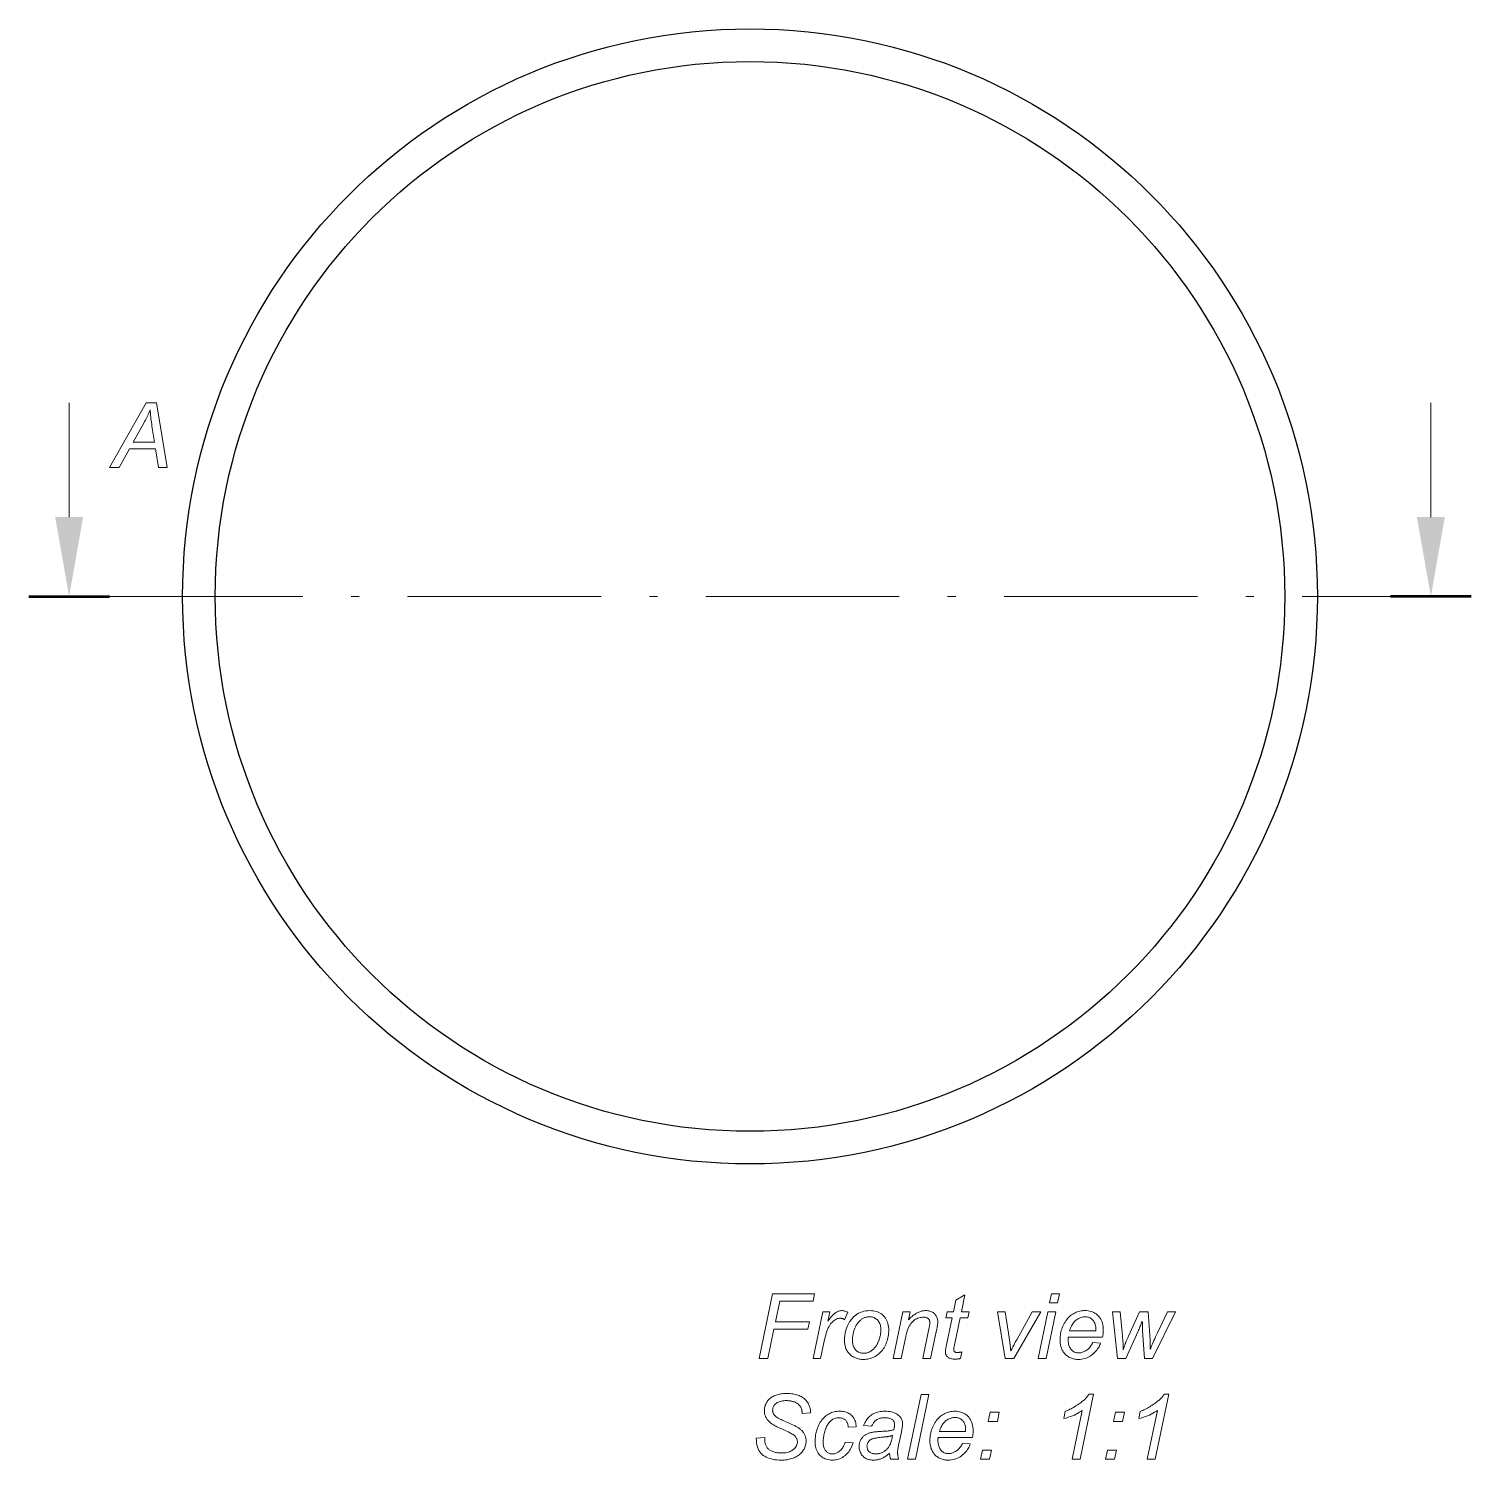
# Model space of a CAD drawing. Extents: x 0 to 594, y 0 to 575.
# Drawn here: x 82.3 to 171.8, y 469.7 to 558.5 of the extents above; entities that cross this region are included whole.
import ezdxf

# ---------------------------------------------------------------- set-up
doc = ezdxf.new("R2010")
doc.units = 0
doc.linetypes.add('DASHDOT', pattern=[18.5, 12, -3, 0.5, -3])

msp = doc.modelspace()

# ---------------------------------------------------------------- linework, layer by layer
at = {"color": 7, "lineweight": 13, "ltscale": 0.1769}
for p, q in [((84.831, 528.226), (84.831, 535.302)), ((169.311, 528.226), (169.311, 535.302))]:
    msp.add_line(p, q, dxfattribs=at)
at = {"color": 7, "lineweight": 50, "ltscale": 0.125}
for p, q in [((82.331, 523.302), (87.331, 523.302)), ((171.811, 523.302), (166.811, 523.302))]:
    msp.add_line(p, q, dxfattribs=at)
at = {"color": 7, "linetype": 'DASHDOT', "lineweight": 13}
msp.add_line((87.331, 523.302), (166.811, 523.302), dxfattribs=at)
at = {"color": 7, "lineweight": 13}
for points in [[(87.345, 531.302), (89.612, 535.302), (90.242, 535.302), (90.903, 531.302), (90.384, 531.302), (90.19, 532.454), (88.572, 532.454), (87.931, 531.302)], [(88.802, 532.866), (90.125, 532.866), (89.969, 533.87), (89.952, 533.987), (89.936, 534.101), (89.922, 534.21), (89.908, 534.316), (89.896, 534.417), (89.886, 534.515), (89.877, 534.609), (89.869, 534.698), (89.863, 534.784), (89.858, 534.866), (89.829, 534.796), (89.798, 534.723), (89.764, 534.648), (89.728, 534.57), (89.69, 534.49), (89.649, 534.407), (89.605, 534.321), (89.559, 534.233), (89.51, 534.143), (89.459, 534.05)], [(127.64, 476.044), (128.475, 480.044), (131.076, 480.044), (130.98, 479.588), (128.915, 479.588), (128.65, 478.314), (130.754, 478.314), (130.658, 477.858), (128.554, 477.858), (128.175, 476.044)], [(140.216, 476.445), (140.134, 476.041), (140.099, 476.032), (140.064, 476.024), (140.029, 476.017), (139.994, 476.011), (139.96, 476.006), (139.925, 476.002), (139.891, 475.999), (139.857, 475.996), (139.824, 475.995), (139.79, 475.994), (139.733, 475.996), (139.677, 476), (139.624, 476.007), (139.574, 476.018), (139.526, 476.031), (139.48, 476.047), (139.437, 476.065), (139.396, 476.087), (139.357, 476.112), (139.321, 476.139), (139.296, 476.162), (139.274, 476.186), (139.254, 476.212), (139.237, 476.239), (139.223, 476.268), (139.211, 476.299), (139.202, 476.331), (139.195, 476.364), (139.191, 476.4), (139.19, 476.436), (139.191, 476.458), (139.193, 476.485), (139.197, 476.516), (139.201, 476.553), (139.208, 476.594), (139.216, 476.64), (139.225, 476.692), (139.236, 476.748), (139.248, 476.81), (139.261, 476.876), (139.613, 478.559), (139.223, 478.559), (139.302, 478.941), (139.692, 478.941), (139.842, 479.653), (140.407, 479.994), (140.186, 478.941), (140.672, 478.941), (140.59, 478.559), (140.107, 478.559), (139.771, 476.958), (139.759, 476.899), (139.749, 476.845), (139.739, 476.796), (139.731, 476.752), (139.724, 476.713), (139.719, 476.679), (139.714, 476.65), (139.711, 476.626), (139.709, 476.606), (139.709, 476.592), (139.709, 476.575), (139.711, 476.559), (139.713, 476.543), (139.717, 476.529), (139.721, 476.515), (139.727, 476.502), (139.733, 476.49), (139.741, 476.479), (139.749, 476.468), (139.759, 476.458), (139.77, 476.449), (139.782, 476.442), (139.795, 476.435), (139.81, 476.429), (139.826, 476.424), (139.843, 476.419), (139.861, 476.416), (139.881, 476.414), (139.902, 476.412), (139.924, 476.412), (139.956, 476.412), (139.988, 476.413), (140.019, 476.415), (140.049, 476.417), (140.079, 476.42), (140.108, 476.424), (140.136, 476.428), (140.163, 476.433), (140.19, 476.438)], [(145.662, 479.484), (145.78, 480.044), (146.271, 480.044), (146.153, 479.484)], [(130.986, 476.044), (131.591, 478.941), (132.028, 478.941), (131.905, 478.349), (131.95, 478.415), (131.994, 478.476), (132.038, 478.535), (132.082, 478.59), (132.126, 478.641), (132.17, 478.689), (132.214, 478.733), (132.257, 478.774), (132.3, 478.812), (132.343, 478.846), (132.386, 478.876), (132.429, 478.904), (132.472, 478.928), (132.516, 478.949), (132.56, 478.966), (132.603, 478.981), (132.647, 478.992), (132.692, 479), (132.736, 479.005), (132.781, 479.007), (132.811, 479.006), (132.843, 479.003), (132.875, 478.997), (132.91, 478.99), (132.945, 478.98), (132.982, 478.968), (133.021, 478.955), (133.06, 478.939), (133.101, 478.921), (133.144, 478.9), (132.942, 478.442), (132.916, 478.46), (132.89, 478.475), (132.863, 478.489), (132.835, 478.501), (132.807, 478.512), (132.779, 478.52), (132.75, 478.526), (132.721, 478.531), (132.691, 478.534), (132.661, 478.535), (132.609, 478.532), (132.557, 478.523), (132.504, 478.509), (132.451, 478.488), (132.398, 478.462), (132.345, 478.431), (132.291, 478.393), (132.237, 478.35), (132.183, 478.3), (132.129, 478.245), (132.075, 478.183), (132.024, 478.111), (131.976, 478.03), (131.929, 477.94), (131.885, 477.841), (131.844, 477.732), (131.804, 477.615), (131.767, 477.488), (131.733, 477.351), (131.7, 477.206), (131.455, 476.044)], [(132.934, 477.143), (132.939, 477.31), (132.954, 477.471), (132.979, 477.626), (133.014, 477.775), (133.058, 477.919), (133.113, 478.056), (133.178, 478.188), (133.253, 478.314), (133.338, 478.434), (133.433, 478.548), (133.518, 478.635), (133.608, 478.713), (133.703, 478.782), (133.804, 478.842), (133.909, 478.892), (134.02, 478.933), (134.135, 478.965), (134.256, 478.988), (134.382, 479.002), (134.513, 479.007), (134.616, 479.003), (134.715, 478.994), (134.81, 478.977), (134.9, 478.954), (134.987, 478.925), (135.069, 478.889), (135.147, 478.846), (135.222, 478.797), (135.292, 478.742), (135.358, 478.679), (135.419, 478.612), (135.473, 478.539), (135.521, 478.462), (135.563, 478.381), (135.598, 478.295), (135.627, 478.204), (135.65, 478.109), (135.666, 478.009), (135.675, 477.904), (135.679, 477.795), (135.677, 477.696), (135.67, 477.598), (135.66, 477.502), (135.646, 477.407), (135.628, 477.313), (135.606, 477.221), (135.58, 477.13), (135.549, 477.041), (135.515, 476.953), (135.477, 476.866), (135.435, 476.782), (135.389, 476.702), (135.34, 476.626), (135.288, 476.555), (135.232, 476.487), (135.173, 476.423), (135.11, 476.363), (135.044, 476.307), (134.975, 476.255), (134.902, 476.207), (134.827, 476.164), (134.752, 476.125), (134.675, 476.09), (134.598, 476.061), (134.52, 476.035), (134.441, 476.015), (134.361, 475.999), (134.281, 475.987), (134.2, 475.98), (134.118, 475.978), (134.051, 475.98), (133.985, 475.984), (133.92, 475.991), (133.857, 476.001), (133.795, 476.014), (133.734, 476.03), (133.674, 476.049), (133.616, 476.071), (133.559, 476.095), (133.503, 476.123), (133.448, 476.153), (133.397, 476.185), (133.348, 476.22), (133.302, 476.258), (133.258, 476.297), (133.217, 476.339), (133.179, 476.384), (133.143, 476.431), (133.11, 476.48), (133.08, 476.532), (133.052, 476.586), (133.027, 476.641), (133.005, 476.698), (132.986, 476.757), (132.97, 476.817), (132.957, 476.879), (132.947, 476.943), (132.939, 477.008), (132.935, 477.075)], [(135.954, 476.044), (136.56, 478.941), (137.007, 478.941), (136.901, 478.436), (136.959, 478.494), (137.016, 478.549), (137.073, 478.6), (137.128, 478.649), (137.183, 478.694), (137.238, 478.735), (137.291, 478.774), (137.344, 478.809), (137.395, 478.841), (137.447, 478.87), (137.497, 478.896), (137.549, 478.919), (137.6, 478.94), (137.651, 478.958), (137.703, 478.973), (137.755, 478.985), (137.807, 478.994), (137.86, 479.001), (137.912, 479.005), (137.965, 479.007), (138.034, 479.005), (138.1, 478.999), (138.163, 478.99), (138.222, 478.976), (138.279, 478.959), (138.333, 478.938), (138.384, 478.913), (138.431, 478.885), (138.476, 478.852), (138.518, 478.816), (138.556, 478.776), (138.59, 478.734), (138.62, 478.69), (138.646, 478.642), (138.668, 478.593), (138.686, 478.54), (138.7, 478.486), (138.71, 478.428), (138.716, 478.368), (138.718, 478.306), (138.717, 478.271), (138.715, 478.234), (138.712, 478.192), (138.707, 478.147), (138.7, 478.098), (138.693, 478.046), (138.683, 477.989), (138.673, 477.929), (138.661, 477.865), (138.647, 477.798), (138.279, 476.044), (137.785, 476.044), (138.17, 477.88), (138.181, 477.932), (138.19, 477.981), (138.199, 478.028), (138.206, 478.072), (138.213, 478.112), (138.218, 478.151), (138.222, 478.186), (138.225, 478.219), (138.226, 478.248), (138.227, 478.276), (138.226, 478.304), (138.223, 478.331), (138.218, 478.357), (138.211, 478.382), (138.202, 478.406), (138.191, 478.429), (138.178, 478.451), (138.163, 478.472), (138.146, 478.492), (138.127, 478.51), (138.107, 478.527), (138.084, 478.543), (138.06, 478.556), (138.034, 478.568), (138.006, 478.578), (137.976, 478.586), (137.945, 478.592), (137.911, 478.597), (137.876, 478.599), (137.84, 478.6), (137.765, 478.597), (137.691, 478.589), (137.619, 478.576), (137.549, 478.557), (137.481, 478.532), (137.414, 478.502), (137.349, 478.466), (137.286, 478.426), (137.224, 478.379), (137.164, 478.327), (137.107, 478.269), (137.052, 478.203), (137.001, 478.129), (136.952, 478.047), (136.907, 477.957), (136.865, 477.859), (136.827, 477.754), (136.791, 477.641), (136.758, 477.52), (136.729, 477.391), (136.448, 476.044)], [(142.898, 476.044), (142.423, 478.941), (142.904, 478.941), (143.152, 477.345), (143.16, 477.289), (143.169, 477.227), (143.178, 477.158), (143.188, 477.083), (143.198, 477.001), (143.208, 476.912), (143.219, 476.817), (143.23, 476.715), (143.241, 476.606), (143.253, 476.491), (143.282, 476.554), (143.313, 476.618), (143.345, 476.684), (143.379, 476.752), (143.415, 476.822), (143.452, 476.893), (143.49, 476.967), (143.531, 477.042), (143.572, 477.119), (143.616, 477.198), (144.584, 478.941), (145.106, 478.941), (143.447, 476.044)], [(144.942, 476.044), (145.548, 478.941), (146.041, 478.941), (145.436, 476.044)], [(148.331, 477.029), (148.811, 476.979), (148.787, 476.908), (148.759, 476.838), (148.724, 476.768), (148.685, 476.699), (148.64, 476.631), (148.59, 476.563), (148.534, 476.496), (148.473, 476.43), (148.407, 476.365), (148.335, 476.3), (148.259, 476.239), (148.18, 476.184), (148.098, 476.136), (148.014, 476.094), (147.926, 476.059), (147.836, 476.03), (147.743, 476.007), (147.647, 475.991), (147.548, 475.981), (147.447, 475.978), (147.383, 475.98), (147.32, 475.984), (147.258, 475.991), (147.198, 476.002), (147.138, 476.015), (147.079, 476.032), (147.022, 476.051), (146.966, 476.073), (146.91, 476.099), (146.856, 476.127), (146.803, 476.158), (146.754, 476.192), (146.706, 476.228), (146.661, 476.267), (146.619, 476.309), (146.58, 476.354), (146.542, 476.401), (146.508, 476.451), (146.476, 476.504), (146.447, 476.559), (146.42, 476.617), (146.396, 476.676), (146.375, 476.737), (146.357, 476.799), (146.341, 476.863), (146.329, 476.928), (146.319, 476.995), (146.312, 477.064), (146.308, 477.134), (146.306, 477.206), (146.308, 477.301), (146.315, 477.395), (146.326, 477.488), (146.341, 477.581), (146.361, 477.674), (146.385, 477.765), (146.414, 477.857), (146.447, 477.947), (146.484, 478.037), (146.526, 478.127), (146.571, 478.214), (146.619, 478.296), (146.669, 478.374), (146.722, 478.447), (146.778, 478.516), (146.836, 478.58), (146.897, 478.639), (146.96, 478.694), (147.026, 478.744), (147.095, 478.79), (147.165, 478.831), (147.237, 478.868), (147.309, 478.9), (147.383, 478.929), (147.458, 478.953), (147.534, 478.972), (147.612, 478.987), (147.69, 478.998), (147.77, 479.005), (147.85, 479.007), (147.952, 479.004), (148.049, 478.994), (148.143, 478.978), (148.232, 478.955), (148.317, 478.926), (148.397, 478.891), (148.474, 478.849), (148.546, 478.801), (148.615, 478.746), (148.679, 478.685), (148.737, 478.618), (148.79, 478.547), (148.836, 478.47), (148.877, 478.39), (148.911, 478.304), (148.939, 478.214), (148.96, 478.119), (148.976, 478.019), (148.985, 477.915), (148.988, 477.806), (148.988, 477.764), (148.987, 477.721), (148.985, 477.678), (148.982, 477.634), (148.979, 477.591), (148.974, 477.547), (148.97, 477.503), (148.964, 477.459), (148.957, 477.414), (148.95, 477.37), (146.816, 477.37), (146.814, 477.353), (146.812, 477.336), (146.811, 477.32), (146.809, 477.305), (146.808, 477.289), (146.807, 477.274), (146.806, 477.259), (146.806, 477.245), (146.806, 477.231), (146.805, 477.217), (146.807, 477.137), (146.813, 477.062), (146.822, 476.99), (146.835, 476.922), (146.852, 476.858), (146.873, 476.798), (146.897, 476.742), (146.925, 476.689), (146.957, 476.641), (146.992, 476.596), (147.031, 476.555), (147.07, 476.519), (147.112, 476.487), (147.155, 476.459), (147.2, 476.435), (147.247, 476.416), (147.295, 476.401), (147.345, 476.39), (147.396, 476.384), (147.449, 476.382), (147.5, 476.384), (147.551, 476.389), (147.601, 476.397), (147.651, 476.409), (147.701, 476.424), (147.751, 476.442), (147.801, 476.463), (147.85, 476.488), (147.899, 476.517), (147.949, 476.548), (147.997, 476.583), (148.043, 476.621), (148.086, 476.661), (148.128, 476.705), (148.167, 476.752), (148.204, 476.801), (148.239, 476.854), (148.272, 476.909), (148.302, 476.967)], [(149.861, 476.044), (149.558, 478.941), (150.033, 478.941), (150.164, 477.64), (150.216, 476.909), (150.217, 476.89), (150.218, 476.869), (150.22, 476.844), (150.221, 476.816), (150.223, 476.785), (150.225, 476.75), (150.226, 476.712), (150.228, 476.671), (150.23, 476.626), (150.232, 476.578), (150.249, 476.633), (150.264, 476.685), (150.279, 476.734), (150.294, 476.78), (150.308, 476.824), (150.322, 476.866), (150.335, 476.904), (150.348, 476.941), (150.36, 476.974), (150.372, 477.005), (150.384, 477.036), (150.397, 477.07), (150.412, 477.106), (150.428, 477.145), (150.446, 477.186), (150.465, 477.229), (150.485, 477.276), (150.507, 477.324), (150.53, 477.376), (150.554, 477.43), (151.245, 478.941), (151.782, 478.941), (151.878, 477.492), (151.882, 477.424), (151.886, 477.352), (151.889, 477.274), (151.893, 477.193), (151.895, 477.107), (151.898, 477.017), (151.9, 476.922), (151.902, 476.823), (151.904, 476.719), (151.905, 476.611), (151.934, 476.687), (151.966, 476.769), (152.002, 476.856), (152.042, 476.949), (152.084, 477.048), (152.131, 477.152), (152.18, 477.262), (152.233, 477.378), (152.29, 477.499), (152.35, 477.626), (152.972, 478.941), (153.466, 478.941), (152.05, 476.044), (151.537, 476.044), (151.428, 477.743), (151.425, 477.778), (151.423, 477.819), (151.421, 477.865), (151.42, 477.918), (151.418, 477.977), (151.416, 478.041), (151.415, 478.112), (151.414, 478.189), (151.412, 478.271), (151.411, 478.36), (151.388, 478.301), (151.365, 478.241), (151.34, 478.181), (151.315, 478.119), (151.289, 478.057), (151.262, 477.993), (151.234, 477.929), (151.206, 477.863), (151.177, 477.797), (151.146, 477.73), (150.38, 476.044)], [(133.428, 477.192), (133.429, 477.112), (133.435, 477.036), (133.445, 476.965), (133.459, 476.897), (133.477, 476.832), (133.498, 476.772), (133.524, 476.716), (133.553, 476.664), (133.587, 476.616), (133.624, 476.572), (133.664, 476.531), (133.707, 476.495), (133.751, 476.464), (133.798, 476.436), (133.847, 476.413), (133.898, 476.394), (133.951, 476.379), (134.006, 476.369), (134.064, 476.362), (134.123, 476.36), (134.155, 476.361), (134.186, 476.363), (134.218, 476.366), (134.249, 476.37), (134.281, 476.376), (134.312, 476.383), (134.344, 476.392), (134.375, 476.401), (134.406, 476.412), (134.437, 476.424), (134.468, 476.438), (134.498, 476.453), (134.528, 476.469), (134.558, 476.486), (134.587, 476.505), (134.616, 476.525), (134.644, 476.547), (134.672, 476.57), (134.699, 476.594), (134.726, 476.619), (134.753, 476.646), (134.778, 476.673), (134.803, 476.701), (134.827, 476.73), (134.85, 476.759), (134.872, 476.79), (134.894, 476.821), (134.915, 476.852), (134.935, 476.885), (134.954, 476.918), (134.973, 476.952), (134.99, 476.986), (135.007, 477.021), (135.024, 477.056), (135.039, 477.092), (135.054, 477.129), (135.068, 477.166), (135.081, 477.203), (135.094, 477.241), (135.106, 477.28), (135.122, 477.333), (135.136, 477.387), (135.149, 477.44), (135.16, 477.492), (135.169, 477.544), (135.177, 477.596), (135.183, 477.647), (135.187, 477.698), (135.189, 477.748), (135.19, 477.798), (135.188, 477.875), (135.182, 477.948), (135.172, 478.018), (135.158, 478.084), (135.141, 478.147), (135.119, 478.206), (135.093, 478.262), (135.064, 478.314), (135.03, 478.363), (134.992, 478.408), (134.952, 478.449), (134.909, 478.486), (134.864, 478.518), (134.818, 478.547), (134.769, 478.571), (134.718, 478.59), (134.665, 478.605), (134.61, 478.616), (134.553, 478.623), (134.494, 478.625), (134.448, 478.624), (134.403, 478.62), (134.359, 478.615), (134.315, 478.607), (134.273, 478.597), (134.231, 478.585), (134.19, 478.571), (134.149, 478.554), (134.11, 478.535), (134.071, 478.514), (134.034, 478.491), (133.997, 478.466), (133.96, 478.439), (133.925, 478.409), (133.89, 478.378), (133.856, 478.345), (133.822, 478.309), (133.789, 478.272), (133.757, 478.232), (133.726, 478.191), (133.696, 478.148), (133.668, 478.103), (133.641, 478.057), (133.616, 478.01), (133.593, 477.961), (133.571, 477.91), (133.551, 477.859), (133.532, 477.806), (133.515, 477.751), (133.5, 477.696), (133.486, 477.64), (133.474, 477.585), (133.463, 477.532), (133.454, 477.48), (133.446, 477.429), (133.439, 477.379), (133.434, 477.33), (133.43, 477.283), (133.428, 477.237)], [(146.895, 477.746), (148.522, 477.746), (148.522, 477.761), (148.523, 477.775), (148.523, 477.788), (148.523, 477.8), (148.524, 477.812), (148.524, 477.822), (148.524, 477.832), (148.524, 477.84), (148.524, 477.848), (148.524, 477.855), (148.523, 477.928), (148.517, 477.997), (148.508, 478.062), (148.495, 478.124), (148.478, 478.183), (148.458, 478.238), (148.433, 478.29), (148.406, 478.338), (148.374, 478.383), (148.339, 478.424), (148.301, 478.462), (148.26, 478.495), (148.218, 478.525), (148.173, 478.551), (148.127, 478.573), (148.078, 478.59), (148.027, 478.604), (147.974, 478.614), (147.919, 478.62), (147.861, 478.622), (147.799, 478.62), (147.737, 478.613), (147.676, 478.602), (147.617, 478.587), (147.559, 478.567), (147.502, 478.543), (147.446, 478.515), (147.391, 478.482), (147.337, 478.445), (147.284, 478.404), (147.233, 478.358), (147.185, 478.308), (147.14, 478.253), (147.097, 478.194), (147.057, 478.13), (147.019, 478.062), (146.984, 477.99), (146.952, 477.913), (146.922, 477.832)], [(127.464, 471.094), (127.988, 471.143), (127.983, 471.004), (127.984, 470.958), (127.987, 470.913), (127.992, 470.868), (128, 470.825), (128.009, 470.782), (128.021, 470.74), (128.035, 470.699), (128.051, 470.658), (128.069, 470.619), (128.089, 470.58), (128.112, 470.542), (128.137, 470.506), (128.166, 470.472), (128.197, 470.44), (128.23, 470.409), (128.267, 470.38), (128.306, 470.353), (128.349, 470.328), (128.393, 470.304), (128.441, 470.282), (128.491, 470.262), (128.543, 470.245), (128.597, 470.229), (128.652, 470.215), (128.71, 470.204), (128.769, 470.194), (128.83, 470.187), (128.893, 470.181), (128.958, 470.178), (129.025, 470.177), (129.119, 470.179), (129.208, 470.186), (129.293, 470.196), (129.373, 470.211), (129.448, 470.23), (129.519, 470.253), (129.586, 470.28), (129.648, 470.312), (129.705, 470.347), (129.758, 470.387), (129.806, 470.43), (129.849, 470.474), (129.886, 470.519), (129.919, 470.565), (129.947, 470.612), (129.97, 470.661), (129.987, 470.711), (130, 470.762), (130.008, 470.814), (130.01, 470.868), (130.009, 470.905), (130.005, 470.942), (129.998, 470.978), (129.989, 471.013), (129.977, 471.048), (129.962, 471.082), (129.945, 471.115), (129.924, 471.148), (129.902, 471.18), (129.876, 471.211), (129.844, 471.243), (129.803, 471.277), (129.752, 471.313), (129.692, 471.351), (129.622, 471.391), (129.543, 471.434), (129.454, 471.479), (129.356, 471.526), (129.248, 471.575), (129.131, 471.626), (129.04, 471.666), (128.955, 471.704), (128.875, 471.74), (128.802, 471.775), (128.734, 471.807), (128.673, 471.837), (128.618, 471.866), (128.568, 471.892), (128.525, 471.917), (128.488, 471.94), (128.435, 471.976), (128.385, 472.012), (128.338, 472.049), (128.294, 472.087), (128.253, 472.125), (128.214, 472.164), (128.179, 472.204), (128.146, 472.244), (128.116, 472.285), (128.089, 472.326), (128.065, 472.368), (128.043, 472.412), (128.024, 472.457), (128.007, 472.502), (127.993, 472.549), (127.981, 472.598), (127.972, 472.647), (127.966, 472.698), (127.962, 472.749), (127.961, 472.802), (127.963, 472.863), (127.968, 472.923), (127.976, 472.982), (127.988, 473.039), (128.003, 473.095), (128.022, 473.15), (128.044, 473.204), (128.069, 473.257), (128.098, 473.308), (128.13, 473.359), (128.166, 473.407), (128.204, 473.453), (128.246, 473.497), (128.291, 473.539), (128.339, 473.578), (128.39, 473.614), (128.444, 473.649), (128.501, 473.681), (128.562, 473.711), (128.625, 473.738), (128.691, 473.763), (128.759, 473.785), (128.828, 473.805), (128.9, 473.822), (128.972, 473.836), (129.047, 473.848), (129.123, 473.857), (129.2, 473.864), (129.28, 473.868), (129.361, 473.869), (129.457, 473.867), (129.55, 473.862), (129.64, 473.854), (129.727, 473.843), (129.811, 473.828), (129.892, 473.81), (129.97, 473.789), (130.044, 473.764), (130.116, 473.736), (130.185, 473.705), (130.25, 473.671), (130.312, 473.635), (130.369, 473.597), (130.424, 473.557), (130.474, 473.514), (130.521, 473.47), (130.564, 473.423), (130.604, 473.373), (130.64, 473.322), (130.672, 473.269), (130.701, 473.214), (130.726, 473.161), (130.749, 473.107), (130.769, 473.054), (130.785, 473.002), (130.799, 472.95), (130.81, 472.899), (130.817, 472.848), (130.822, 472.797), (130.823, 472.748), (130.823, 472.742), (130.823, 472.736), (130.823, 472.73), (130.823, 472.723), (130.822, 472.715), (130.822, 472.706), (130.822, 472.697), (130.821, 472.687), (130.821, 472.677), (130.82, 472.666), (130.305, 472.625), (130.304, 472.658), (130.304, 472.689), (130.302, 472.72), (130.3, 472.748), (130.297, 472.776), (130.294, 472.801), (130.29, 472.826), (130.286, 472.848), (130.28, 472.87), (130.275, 472.889), (130.263, 472.922), (130.251, 472.954), (130.237, 472.985), (130.221, 473.014), (130.205, 473.043), (130.188, 473.07), (130.169, 473.097), (130.149, 473.123), (130.128, 473.147), (130.106, 473.17), (130.082, 473.193), (130.056, 473.215), (130.029, 473.235), (130, 473.255), (129.969, 473.274), (129.937, 473.292), (129.903, 473.309), (129.867, 473.325), (129.83, 473.34), (129.79, 473.355), (129.75, 473.368), (129.708, 473.38), (129.666, 473.39), (129.622, 473.399), (129.578, 473.407), (129.533, 473.413), (129.486, 473.418), (129.439, 473.421), (129.391, 473.424), (129.342, 473.424), (129.256, 473.422), (129.175, 473.416), (129.097, 473.407), (129.023, 473.393), (128.953, 473.375), (128.887, 473.353), (128.825, 473.328), (128.767, 473.298), (128.713, 473.265), (128.662, 473.228), (128.627, 473.197), (128.595, 473.164), (128.568, 473.129), (128.543, 473.092), (128.523, 473.053), (128.506, 473.012), (128.493, 472.97), (128.484, 472.925), (128.479, 472.878), (128.477, 472.829), (128.477, 472.8), (128.48, 472.772), (128.484, 472.744), (128.489, 472.717), (128.496, 472.69), (128.504, 472.664), (128.514, 472.638), (128.526, 472.614), (128.539, 472.59), (128.553, 472.566), (128.57, 472.543), (128.589, 472.52), (128.61, 472.497), (128.634, 472.474), (128.66, 472.451), (128.689, 472.428), (128.72, 472.406), (128.754, 472.383), (128.79, 472.361), (128.829, 472.338), (128.861, 472.321), (128.901, 472.3), (128.949, 472.277), (129.005, 472.25), (129.068, 472.22), (129.139, 472.187), (129.218, 472.151), (129.305, 472.112), (129.4, 472.07), (129.503, 472.024), (129.586, 471.987), (129.664, 471.951), (129.737, 471.917), (129.805, 471.885), (129.867, 471.854), (129.924, 471.825), (129.975, 471.797), (130.021, 471.771), (130.062, 471.747), (130.097, 471.724), (130.14, 471.695), (130.181, 471.664), (130.219, 471.632), (130.256, 471.599), (130.29, 471.564), (130.323, 471.529), (130.354, 471.492), (130.382, 471.454), (130.409, 471.414), (130.433, 471.374), (130.455, 471.332), (130.475, 471.289), (130.493, 471.245), (130.508, 471.2), (130.521, 471.154), (130.532, 471.106), (130.54, 471.058), (130.546, 471.008), (130.549, 470.958), (130.55, 470.906), (130.548, 470.841), (130.542, 470.778), (130.533, 470.716), (130.519, 470.654), (130.501, 470.594), (130.479, 470.534), (130.453, 470.476), (130.424, 470.419), (130.39, 470.362), (130.352, 470.307), (130.311, 470.253), (130.267, 470.202), (130.22, 470.154), (130.17, 470.107), (130.117, 470.064), (130.061, 470.023), (130.001, 469.984), (129.939, 469.948), (129.874, 469.914), (129.805, 469.883), (129.735, 469.854), (129.662, 469.829), (129.587, 469.806), (129.51, 469.787), (129.431, 469.77), (129.35, 469.757), (129.267, 469.746), (129.182, 469.739), (129.095, 469.734), (129.006, 469.733), (128.873, 469.736), (128.744, 469.744), (128.621, 469.759), (128.502, 469.78), (128.389, 469.807), (128.281, 469.839), (128.177, 469.878), (128.079, 469.922), (127.985, 469.972), (127.897, 470.029), (127.815, 470.093), (127.742, 470.166), (127.677, 470.249), (127.621, 470.341), (127.574, 470.443), (127.535, 470.554), (127.504, 470.675), (127.483, 470.805), (127.469, 470.945)], [(136.848, 469.801), (137.683, 473.801), (138.176, 473.801), (137.342, 469.801)], [(147.052, 469.801), (147.685, 472.821), (147.6, 472.758), (147.508, 472.698), (147.41, 472.64), (147.305, 472.584), (147.193, 472.531), (147.074, 472.481), (146.949, 472.433), (146.817, 472.388), (146.679, 472.346), (146.534, 472.306), (146.627, 472.753), (146.7, 472.783), (146.774, 472.816), (146.847, 472.85), (146.92, 472.885), (146.993, 472.923), (147.065, 472.962), (147.138, 473.003), (147.21, 473.046), (147.282, 473.091), (147.354, 473.138), (147.424, 473.185), (147.49, 473.23), (147.553, 473.275), (147.612, 473.318), (147.668, 473.36), (147.72, 473.401), (147.769, 473.441), (147.814, 473.479), (147.855, 473.516), (147.893, 473.552), (147.914, 473.575), (147.936, 473.598), (147.957, 473.622), (147.978, 473.647), (147.999, 473.673), (148.02, 473.7), (148.04, 473.728), (148.06, 473.757), (148.08, 473.786), (148.1, 473.817), (148.387, 473.817), (147.549, 469.801)], [(151.713, 469.801), (152.346, 472.821), (152.26, 472.758), (152.169, 472.698), (152.07, 472.64), (151.965, 472.584), (151.853, 472.531), (151.735, 472.481), (151.61, 472.433), (151.478, 472.388), (151.339, 472.346), (151.194, 472.306), (151.287, 472.753), (151.361, 472.783), (151.434, 472.816), (151.507, 472.85), (151.58, 472.885), (151.653, 472.923), (151.726, 472.962), (151.798, 473.003), (151.87, 473.046), (151.942, 473.091), (152.014, 473.138), (152.084, 473.185), (152.151, 473.23), (152.213, 473.275), (152.273, 473.318), (152.328, 473.36), (152.38, 473.401), (152.429, 473.441), (152.474, 473.479), (152.515, 473.516), (152.553, 473.552), (152.575, 473.575), (152.596, 473.598), (152.618, 473.622), (152.639, 473.647), (152.659, 473.673), (152.68, 473.7), (152.7, 473.728), (152.721, 473.757), (152.741, 473.786), (152.76, 473.817), (153.047, 473.817), (152.209, 469.801)], [(132.984, 470.857), (133.478, 470.805), (133.439, 470.699), (133.398, 470.599), (133.353, 470.504), (133.304, 470.415), (133.253, 470.332), (133.199, 470.254), (133.141, 470.182), (133.081, 470.115), (133.017, 470.054), (132.95, 469.999), (132.881, 469.949), (132.809, 469.904), (132.736, 469.864), (132.661, 469.83), (132.584, 469.801), (132.505, 469.777), (132.425, 469.759), (132.342, 469.746), (132.257, 469.738), (132.171, 469.735), (132.078, 469.738), (131.989, 469.747), (131.904, 469.763), (131.822, 469.784), (131.744, 469.812), (131.669, 469.845), (131.598, 469.885), (131.53, 469.931), (131.466, 469.983), (131.406, 470.041), (131.35, 470.104), (131.3, 470.173), (131.256, 470.246), (131.218, 470.324), (131.186, 470.407), (131.159, 470.495), (131.139, 470.588), (131.124, 470.685), (131.115, 470.788), (131.112, 470.895), (131.114, 470.99), (131.12, 471.084), (131.129, 471.178), (131.143, 471.272), (131.159, 471.366), (131.18, 471.459), (131.205, 471.552), (131.233, 471.644), (131.265, 471.736), (131.301, 471.828), (131.34, 471.918), (131.382, 472.003), (131.428, 472.083), (131.477, 472.16), (131.53, 472.232), (131.585, 472.299), (131.644, 472.362), (131.706, 472.421), (131.771, 472.475), (131.84, 472.525), (131.911, 472.571), (131.984, 472.611), (132.059, 472.647), (132.136, 472.678), (132.215, 472.704), (132.296, 472.726), (132.379, 472.742), (132.464, 472.754), (132.551, 472.762), (132.64, 472.764), (132.732, 472.761), (132.819, 472.753), (132.903, 472.74), (132.983, 472.722), (133.059, 472.698), (133.131, 472.669), (133.199, 472.635), (133.263, 472.595), (133.323, 472.551), (133.38, 472.501), (133.432, 472.446), (133.478, 472.388), (133.519, 472.327), (133.554, 472.263), (133.584, 472.195), (133.609, 472.123), (133.628, 472.048), (133.642, 471.97), (133.65, 471.889), (133.653, 471.803), (133.167, 471.771), (133.165, 471.825), (133.16, 471.876), (133.151, 471.925), (133.14, 471.972), (133.126, 472.016), (133.108, 472.058), (133.088, 472.098), (133.064, 472.135), (133.037, 472.17), (133.007, 472.202), (132.975, 472.231), (132.941, 472.258), (132.904, 472.281), (132.866, 472.301), (132.826, 472.318), (132.783, 472.332), (132.739, 472.343), (132.693, 472.351), (132.644, 472.356), (132.594, 472.357), (132.535, 472.355), (132.478, 472.35), (132.423, 472.34), (132.369, 472.327), (132.316, 472.31), (132.266, 472.29), (132.216, 472.265), (132.169, 472.237), (132.123, 472.205), (132.078, 472.169), (132.036, 472.129), (131.995, 472.086), (131.956, 472.039), (131.919, 471.987), (131.884, 471.932), (131.85, 471.873), (131.819, 471.81), (131.789, 471.743), (131.762, 471.672), (131.736, 471.597), (131.712, 471.521), (131.691, 471.445), (131.673, 471.37), (131.656, 471.295), (131.643, 471.221), (131.632, 471.148), (131.623, 471.075), (131.617, 471.002), (131.613, 470.931), (131.612, 470.859), (131.613, 470.787), (131.618, 470.718), (131.626, 470.653), (131.638, 470.592), (131.653, 470.535), (131.671, 470.481), (131.692, 470.431), (131.716, 470.384), (131.744, 470.342), (131.775, 470.303), (131.809, 470.268), (131.844, 470.236), (131.881, 470.208), (131.919, 470.184), (131.958, 470.164), (131.999, 470.147), (132.042, 470.134), (132.086, 470.125), (132.132, 470.119), (132.179, 470.117), (132.227, 470.119), (132.274, 470.125), (132.321, 470.134), (132.368, 470.147), (132.414, 470.163), (132.46, 470.183), (132.505, 470.207), (132.55, 470.234), (132.595, 470.265), (132.639, 470.3), (132.682, 470.339), (132.723, 470.381), (132.762, 470.427), (132.8, 470.477), (132.835, 470.531), (132.869, 470.588), (132.9, 470.65), (132.93, 470.715), (132.958, 470.784)], [(135.732, 470.161), (135.681, 470.118), (135.63, 470.077), (135.58, 470.039), (135.53, 470.003), (135.48, 469.97), (135.431, 469.938), (135.382, 469.91), (135.334, 469.883), (135.286, 469.859), (135.238, 469.838), (135.19, 469.818), (135.142, 469.801), (135.093, 469.785), (135.043, 469.772), (134.992, 469.761), (134.941, 469.752), (134.89, 469.744), (134.837, 469.739), (134.784, 469.736), (134.73, 469.735), (134.652, 469.738), (134.576, 469.745), (134.504, 469.757), (134.434, 469.773), (134.368, 469.794), (134.305, 469.82), (134.245, 469.851), (134.188, 469.886), (134.134, 469.926), (134.084, 469.971), (134.037, 470.02), (133.995, 470.071), (133.958, 470.125), (133.927, 470.181), (133.9, 470.24), (133.877, 470.302), (133.86, 470.367), (133.848, 470.434), (133.841, 470.503), (133.838, 470.576), (133.839, 470.624), (133.843, 470.671), (133.848, 470.716), (133.856, 470.761), (133.866, 470.805), (133.878, 470.847), (133.892, 470.888), (133.909, 470.928), (133.928, 470.967), (133.949, 471.005), (133.971, 471.042), (133.996, 471.077), (134.021, 471.111), (134.049, 471.143), (134.077, 471.174), (134.107, 471.203), (134.139, 471.231), (134.172, 471.257), (134.206, 471.282), (134.242, 471.306), (134.279, 471.328), (134.318, 471.348), (134.359, 471.368), (134.401, 471.386), (134.445, 471.403), (134.491, 471.418), (134.538, 471.433), (134.587, 471.446), (134.637, 471.457), (134.689, 471.468), (134.726, 471.474), (134.768, 471.48), (134.816, 471.486), (134.87, 471.492), (134.931, 471.497), (134.997, 471.502), (135.069, 471.507), (135.147, 471.512), (135.231, 471.516), (135.321, 471.52), (135.412, 471.524), (135.497, 471.53), (135.577, 471.537), (135.651, 471.545), (135.721, 471.554), (135.785, 471.564), (135.843, 471.576), (135.897, 471.589), (135.945, 471.603), (135.988, 471.618), (135.999, 471.658), (136.009, 471.696), (136.017, 471.733), (136.025, 471.769), (136.031, 471.803), (136.036, 471.836), (136.04, 471.867), (136.043, 471.897), (136.045, 471.926), (136.046, 471.954), (136.044, 471.987), (136.041, 472.019), (136.034, 472.05), (136.025, 472.079), (136.014, 472.107), (136, 472.133), (135.984, 472.158), (135.965, 472.181), (135.944, 472.203), (135.92, 472.224), (135.884, 472.25), (135.845, 472.273), (135.803, 472.293), (135.757, 472.311), (135.709, 472.326), (135.657, 472.338), (135.602, 472.348), (135.544, 472.355), (135.482, 472.359), (135.418, 472.36), (135.357, 472.359), (135.298, 472.355), (135.242, 472.348), (135.187, 472.338), (135.135, 472.326), (135.085, 472.31), (135.038, 472.293), (134.993, 472.272), (134.95, 472.248), (134.909, 472.222), (134.871, 472.194), (134.834, 472.163), (134.8, 472.129), (134.768, 472.094), (134.738, 472.056), (134.711, 472.015), (134.685, 471.973), (134.662, 471.928), (134.64, 471.88), (134.621, 471.831), (134.122, 471.874), (134.154, 471.959), (134.19, 472.039), (134.23, 472.115), (134.273, 472.187), (134.319, 472.255), (134.37, 472.319), (134.423, 472.379), (134.481, 472.435), (134.542, 472.487), (134.606, 472.535), (134.674, 472.578), (134.746, 472.617), (134.821, 472.652), (134.899, 472.681), (134.981, 472.707), (135.066, 472.727), (135.155, 472.743), (135.248, 472.755), (135.343, 472.762), (135.443, 472.764), (135.548, 472.761), (135.649, 472.754), (135.745, 472.741), (135.837, 472.723), (135.924, 472.7), (136.007, 472.672), (136.085, 472.638), (136.159, 472.6), (136.229, 472.556), (136.294, 472.507), (136.339, 472.468), (136.38, 472.426), (136.416, 472.383), (136.447, 472.336), (136.474, 472.288), (136.496, 472.237), (136.512, 472.184), (136.524, 472.129), (136.532, 472.071), (136.534, 472.011), (136.533, 471.964), (136.531, 471.915), (136.528, 471.865), (136.523, 471.814), (136.517, 471.76), (136.509, 471.706), (136.501, 471.65), (136.49, 471.593), (136.479, 471.534), (136.466, 471.473), (136.305, 470.753), (136.29, 470.686), (136.277, 470.621), (136.266, 470.558), (136.256, 470.498), (136.247, 470.441), (136.241, 470.387), (136.235, 470.335), (136.231, 470.285), (136.229, 470.238), (136.228, 470.194), (136.229, 470.165), (136.231, 470.134), (136.234, 470.101), (136.238, 470.065), (136.243, 470.027), (136.25, 469.987), (136.258, 469.944), (136.267, 469.899), (136.277, 469.851), (136.288, 469.801), (135.789, 469.801), (135.781, 469.83), (135.774, 469.861), (135.767, 469.893), (135.76, 469.926), (135.754, 469.962), (135.749, 469.999), (135.744, 470.037), (135.739, 470.077), (135.735, 470.118)], [(140.256, 470.786), (140.736, 470.737), (140.712, 470.665), (140.684, 470.595), (140.649, 470.525), (140.61, 470.456), (140.565, 470.388), (140.515, 470.32), (140.459, 470.254), (140.398, 470.187), (140.332, 470.122), (140.26, 470.057), (140.184, 469.996), (140.105, 469.941), (140.023, 469.893), (139.939, 469.851), (139.851, 469.816), (139.761, 469.787), (139.668, 469.764), (139.572, 469.748), (139.473, 469.738), (139.372, 469.735), (139.308, 469.737), (139.245, 469.741), (139.183, 469.749), (139.123, 469.759), (139.063, 469.772), (139.004, 469.789), (138.947, 469.808), (138.891, 469.83), (138.835, 469.856), (138.781, 469.884), (138.728, 469.915), (138.678, 469.949), (138.631, 469.985), (138.586, 470.025), (138.544, 470.066), (138.505, 470.111), (138.467, 470.158), (138.433, 470.208), (138.401, 470.261), (138.372, 470.316), (138.345, 470.374), (138.321, 470.433), (138.3, 470.494), (138.282, 470.556), (138.266, 470.62), (138.254, 470.685), (138.244, 470.752), (138.237, 470.821), (138.232, 470.891), (138.231, 470.963), (138.233, 471.058), (138.24, 471.152), (138.251, 471.245), (138.266, 471.338), (138.286, 471.431), (138.31, 471.522), (138.339, 471.614), (138.372, 471.704), (138.409, 471.794), (138.451, 471.884), (138.496, 471.971), (138.544, 472.053), (138.594, 472.131), (138.647, 472.204), (138.703, 472.273), (138.761, 472.337), (138.822, 472.396), (138.885, 472.451), (138.951, 472.501), (139.02, 472.547), (139.09, 472.588), (139.162, 472.625), (139.234, 472.658), (139.308, 472.686), (139.383, 472.71), (139.459, 472.729), (139.537, 472.744), (139.615, 472.755), (139.695, 472.762), (139.775, 472.764), (139.877, 472.761), (139.974, 472.751), (140.068, 472.735), (140.157, 472.712), (140.242, 472.683), (140.322, 472.648), (140.399, 472.606), (140.471, 472.558), (140.539, 472.503), (140.604, 472.442), (140.662, 472.375), (140.715, 472.304), (140.761, 472.228), (140.802, 472.147), (140.836, 472.061), (140.864, 471.971), (140.885, 471.876), (140.901, 471.777), (140.91, 471.672), (140.913, 471.563), (140.913, 471.521), (140.912, 471.478), (140.91, 471.435), (140.907, 471.391), (140.904, 471.348), (140.899, 471.304), (140.894, 471.26), (140.889, 471.216), (140.882, 471.171), (140.875, 471.127), (138.741, 471.127), (138.739, 471.11), (138.737, 471.094), (138.736, 471.078), (138.734, 471.062), (138.733, 471.046), (138.732, 471.031), (138.731, 471.016), (138.731, 471.002), (138.73, 470.988), (138.73, 470.974), (138.732, 470.895), (138.738, 470.819), (138.747, 470.747), (138.76, 470.68), (138.777, 470.616), (138.798, 470.555), (138.822, 470.499), (138.85, 470.447), (138.882, 470.398), (138.917, 470.353), (138.956, 470.313), (138.995, 470.276), (139.037, 470.244), (139.08, 470.216), (139.125, 470.193), (139.172, 470.173), (139.22, 470.158), (139.27, 470.148), (139.321, 470.141), (139.374, 470.139), (139.425, 470.141), (139.475, 470.146), (139.526, 470.154), (139.576, 470.166), (139.626, 470.181), (139.676, 470.199), (139.726, 470.221), (139.775, 470.246), (139.824, 470.274), (139.874, 470.306), (139.922, 470.34), (139.967, 470.378), (140.011, 470.419), (140.053, 470.462), (140.092, 470.509), (140.129, 470.558), (140.164, 470.611), (140.197, 470.666), (140.227, 470.724)], [(141.857, 472.139), (141.975, 472.698), (142.531, 472.698), (142.417, 472.139)], [(149.623, 472.139), (149.74, 472.698), (150.297, 472.698), (150.182, 472.139)], [(138.82, 471.503), (140.447, 471.503), (140.447, 471.518), (140.448, 471.532), (140.448, 471.545), (140.448, 471.557), (140.449, 471.569), (140.449, 471.579), (140.449, 471.589), (140.449, 471.598), (140.449, 471.605), (140.449, 471.612), (140.447, 471.685), (140.442, 471.754), (140.433, 471.82), (140.42, 471.882), (140.403, 471.94), (140.383, 471.995), (140.358, 472.047), (140.331, 472.095), (140.299, 472.14), (140.264, 472.181), (140.226, 472.219), (140.185, 472.253), (140.143, 472.282), (140.098, 472.308), (140.052, 472.33), (140.003, 472.348), (139.952, 472.361), (139.899, 472.371), (139.844, 472.377), (139.786, 472.379), (139.724, 472.377), (139.662, 472.37), (139.601, 472.36), (139.542, 472.344), (139.484, 472.325), (139.427, 472.301), (139.371, 472.272), (139.316, 472.24), (139.262, 472.202), (139.209, 472.161), (139.158, 472.115), (139.11, 472.065), (139.065, 472.01), (139.022, 471.951), (138.982, 471.887), (138.944, 471.819), (138.909, 471.747), (138.877, 471.67), (138.847, 471.589)], [(135.915, 471.269), (135.894, 471.261), (135.872, 471.253), (135.851, 471.246), (135.829, 471.239), (135.807, 471.233), (135.785, 471.226), (135.762, 471.221), (135.739, 471.215), (135.716, 471.21), (135.692, 471.206), (135.667, 471.202), (135.638, 471.197), (135.607, 471.193), (135.572, 471.188), (135.534, 471.183), (135.492, 471.179), (135.448, 471.174), (135.4, 471.169), (135.349, 471.164), (135.295, 471.16), (135.212, 471.152), (135.133, 471.143), (135.059, 471.135), (134.991, 471.126), (134.928, 471.116), (134.869, 471.106), (134.816, 471.096), (134.768, 471.085), (134.725, 471.074), (134.687, 471.063), (134.652, 471.05), (134.619, 471.036), (134.588, 471.021), (134.559, 471.005), (134.531, 470.987), (134.505, 470.967), (134.481, 470.946), (134.459, 470.924), (134.438, 470.901), (134.419, 470.876), (134.402, 470.85), (134.387, 470.823), (134.373, 470.796), (134.362, 470.769), (134.352, 470.741), (134.344, 470.712), (134.337, 470.683), (134.333, 470.653), (134.33, 470.623), (134.329, 470.592), (134.331, 470.551), (134.335, 470.512), (134.342, 470.474), (134.352, 470.438), (134.365, 470.403), (134.381, 470.37), (134.399, 470.338), (134.421, 470.307), (134.445, 470.278), (134.473, 470.251), (134.502, 470.226), (134.535, 470.203), (134.569, 470.183), (134.607, 470.165), (134.646, 470.151), (134.688, 470.139), (134.733, 470.129), (134.779, 470.123), (134.829, 470.119), (134.88, 470.117), (134.929, 470.119), (134.978, 470.122), (135.026, 470.129), (135.074, 470.138), (135.121, 470.15), (135.168, 470.164), (135.215, 470.181), (135.261, 470.2), (135.307, 470.222), (135.352, 470.247), (135.397, 470.274), (135.439, 470.303), (135.48, 470.334), (135.518, 470.367), (135.555, 470.402), (135.59, 470.439), (135.623, 470.478), (135.654, 470.52), (135.683, 470.563), (135.71, 470.608), (135.736, 470.657), (135.76, 470.709), (135.783, 470.765), (135.806, 470.825), (135.827, 470.889), (135.846, 470.957), (135.865, 471.029), (135.883, 471.105), (135.899, 471.185)], [(141.369, 469.801), (141.486, 470.36), (142.046, 470.36), (141.925, 469.801)], [(149.134, 469.801), (149.252, 470.36), (149.811, 470.36), (149.691, 469.801)]]:
    msp.add_lwpolyline(points, close=True, dxfattribs=at)
at = {"color": 7, "lineweight": 30}
for radius in [35.2, 33.175]:
    msp.add_circle((127.071, 523.302), radius, dxfattribs=at)
at = {"color": 7, "lineweight": 13}
for points in [[(83.963, 528.226), (84.831, 523.302), (85.7, 528.226)], [(168.443, 528.226), (169.311, 523.302), (170.18, 528.226)]]:
    msp.add_solid(points, dxfattribs=at)

doc.saveas('drawing.dxf')
